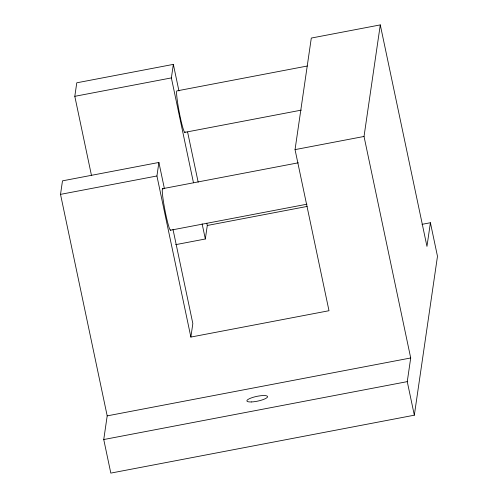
<?xml version="1.0" encoding="UTF-8"?>
<svg xmlns="http://www.w3.org/2000/svg" width="498" height="498" viewBox="0 0 498 498"><rect width="100%" height="100%" fill="white"/><g stroke="black" fill="none" stroke-linecap="round" stroke-linejoin="round"><path stroke-width="0.75" d="M422.024 224.337L430.409 222.737L437.481 256.296L414.33 415.195L110.817 473.1L103.746 439.541L107.195 415.874L60.519 194.369L62.487 180.849L158.893 162.454L164.34 188.294M91.458 175.358L74.806 96.326L76.773 82.805L173.348 64.379L178.95 90.978M430.409 222.737L426.96 246.404L380.285 24.9L311.306 38.06L295.046 149.624L328.997 310.721L190.871 337.071L156.926 175.981L158.893 162.454M193.473 182.766L171.374 77.906L173.348 64.379M190.871 337.071L192.838 323.551L172.987 229.323M175.669 244.655L205.325 238.996L207.293 225.476L206.813 223.197M414.33 415.195L407.258 381.636L410.707 357.969L364.026 136.464L380.285 24.9M74.806 96.326L171.374 77.906M307.31 66.016L177.033 90.873A21.14 1.724 79.2 0 0 179.492 113.457A21.14 1.724 79.2 0 0 185.113 131.889M184.746 132.368L301.309 110.126M60.519 194.369L156.926 175.981M295.046 149.624L364.026 136.464M162.609 188.692L298.283 162.809M170.515 230.219L306.949 204.192M207.293 225.476L307.142 206.427M107.195 415.874L410.707 357.969M103.746 439.541L407.258 381.636M187.597 132.007L198.167 182.162M202.12 223.801L205.325 238.996M170.764 229.815A21.14 1.724 79.2 0 1 164.85 209.683A21.14 1.724 79.2 0 1 163.002 189.022M251.484 401.948A10.57 2.415 -11.9 0 0 267.557 396.85A10.57 2.415 -11.9 0 0 252.635 397.46A10.57 2.415 -11.9 0 0 251.484 401.948"/></g></svg>
